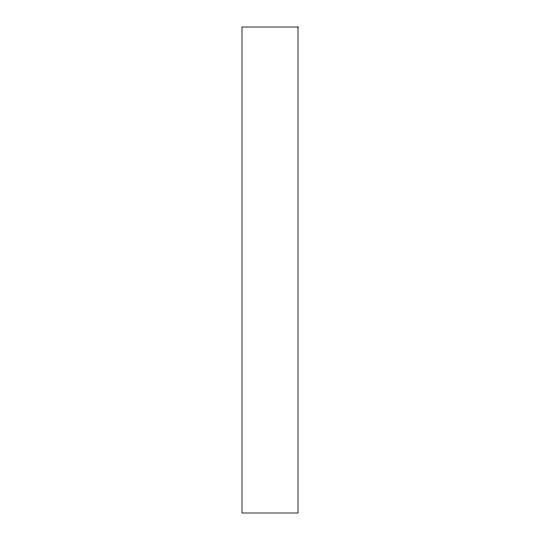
<?xml version="1.0" encoding="UTF-8"?>
<svg xmlns="http://www.w3.org/2000/svg" width="540" height="540" viewBox="0 0 540 540"><rect width="100%" height="100%" fill="white"/><g stroke="black" fill="none" stroke-linecap="round" stroke-linejoin="round"><path stroke-width="0.81" d="M298.006 27L241.994 27L241.994 513L298.006 513L298.006 27"/></g></svg>
